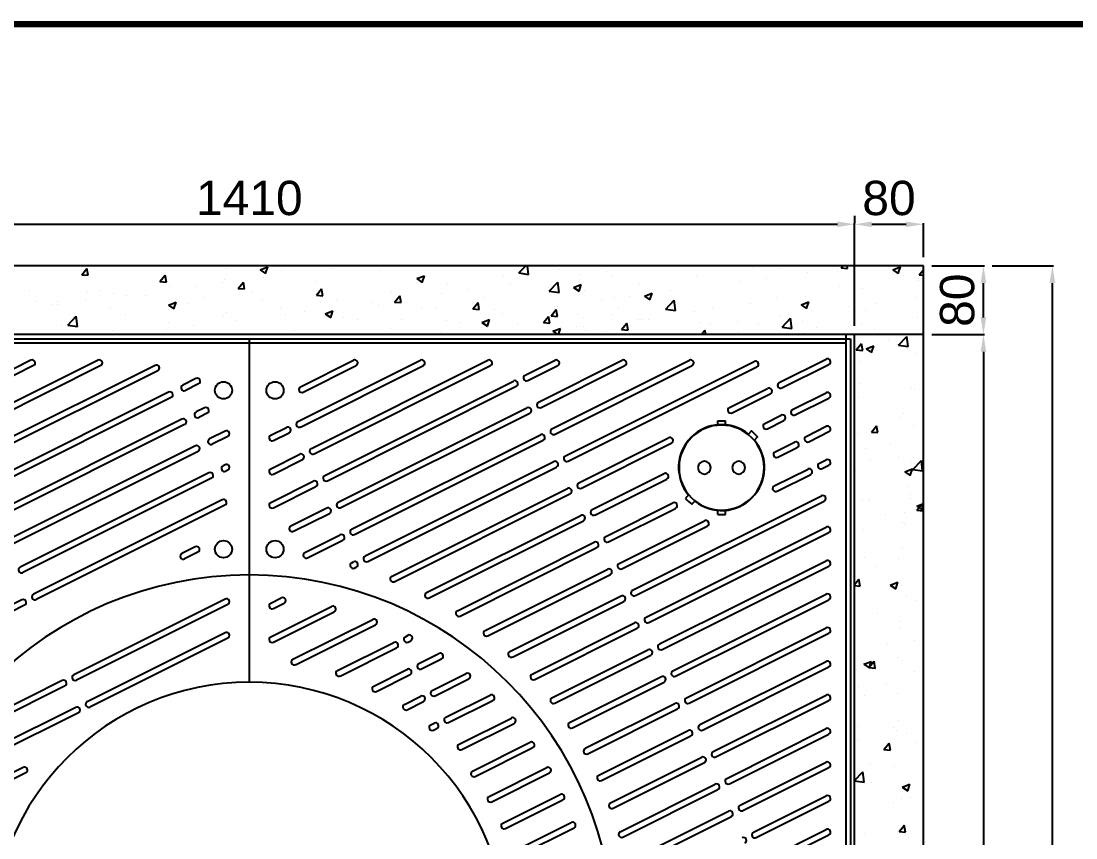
# Model space of a CAD drawing. Header units: millimetres. Extents: x 11916 to 17892, y -30913 to -26687.
# Drawn here: x 13143 to 14371, y -27777 to -26826 of the extents above; entities that cross this region are included whole.
import ezdxf

# ---------------------------------------------------------------- set-up
doc = ezdxf.new("R2010")
doc.units = ezdxf.units.MM
for name, color, linetype in [('LAYOUT', 7, 'Continuous'), ('받침틀', 251, 'Continuous'), ('압연강', 40, 'Continuous')]:
    doc.layers.add(name, color=color, linetype=linetype)
doc.styles.get("Standard").update_dxf_attribs({"font": 'arial.ttf'})
doc.dimstyles.new('ISO-25', dxfattribs={"dimtxt": 40, "dimasz": 20, "dimexe": 1.25, "dimexo": 10, "dimgap": 10, "dimtad": 1, "dimdec": 0, "dimtxsty": 'Standard', "dimcen": 2.5, "dimclrd": 3, "dimclre": 3, "dimclrt": 3, "dimadec": 0, "dimazin": 0, "dimtfac": 1, "dimtdec": 0, "dimtmove": 0, "dimatfit": 3, "dimfxl": 0, "dimarcsym": 0})

# ---------------------------------------------------------------- blocks, each defined once
blk = doc.blocks.new('*D46')
at = {"color": 3, "lineweight": -2, "transparency": 16777216}
for p, q in [((12703.3, -27052.2), (12703.3, -27060.9)), ((12723.3, -27062.2), (14093.3, -27062.2)), ((14113.3, -27180.6), (14113.3, -27060.9))]:
    blk.add_line(p, q, dxfattribs=at)
at = {"color": 3, "transparency": 16777216}
for points in [[(12723.3, -27058.9), (12723.3, -27065.5), (12703.3, -27062.2)], [(14093.3, -27058.9), (14093.3, -27065.5), (14113.3, -27062.2)]]:
    blk.add_solid(points, dxfattribs=at)
at = {"layer": 'Defpoints', "color": 0, "transparency": 16777216}
for p in [(12703.3, -27062.2), (14113.3, -27062.2), (14113.3, -27190.6)]:
    blk.add_point(p, dxfattribs=at)
at = {"color": 3, "transparency": 16777216, "insert": (13408.3, -27031.8), "char_height": 40, "attachment_point": 5}
blk.add_mtext('1410', dxfattribs=at)
blk = doc.blocks.new('*D47')
at = {"color": 3, "lineweight": -2, "transparency": 16777216}
for p, q in [((14113.3, -27052.2), (14113.3, -27060.9)), ((14133.3, -27062.2), (14173.3, -27062.2)), ((14193.3, -27100.6), (14193.3, -27060.9))]:
    blk.add_line(p, q, dxfattribs=at)
at = {"color": 3, "transparency": 16777216}
for points in [[(14133.3, -27058.9), (14133.3, -27065.5), (14113.3, -27062.2)], [(14173.3, -27058.9), (14173.3, -27065.5), (14193.3, -27062.2)]]:
    blk.add_solid(points, dxfattribs=at)
at = {"layer": 'Defpoints', "color": 0, "transparency": 16777216}
for p in [(14113.3, -27062.2), (14193.3, -27062.2), (14193.3, -27110.6)]:
    blk.add_point(p, dxfattribs=at)
at = {"color": 3, "transparency": 16777216, "insert": (14153.3, -27031.8), "char_height": 40, "attachment_point": 5}
blk.add_mtext('80', dxfattribs=at)
blk = doc.blocks.new('*D48')
at = {"color": 3, "lineweight": -2, "transparency": 16777216}
for p, q in [((14203.3, -27110.6), (14264.5, -27110.6)), ((14263.3, -27170.6), (14263.3, -27130.6)), ((14203.3, -27190.6), (14264.5, -27190.6))]:
    blk.add_line(p, q, dxfattribs=at)
at = {"color": 3, "transparency": 16777216}
for points in [[(14260, -27130.6), (14266.6, -27130.6), (14263.3, -27110.6)], [(14260, -27170.6), (14266.6, -27170.6), (14263.3, -27190.6)]]:
    blk.add_solid(points, dxfattribs=at)
at = {"layer": 'Defpoints', "color": 0, "transparency": 16777216}
for p in [(14193.3, -27110.6), (14263.3, -27110.6), (14193.3, -27190.6)]:
    blk.add_point(p, dxfattribs=at)
at = {"color": 3, "transparency": 16777216, "insert": (14232.9, -27150.6), "char_height": 40, "attachment_point": 5, "rotation": 90}
blk.add_mtext('80', dxfattribs=at)
blk = doc.blocks.new('*D49')
at = {"color": 3, "lineweight": -2, "transparency": 16777216}
for p, q in [((14243.9, -27190.6), (14264.5, -27190.6)), ((14263.3, -27210.6), (14263.3, -28580.6)), ((14203.3, -28600.6), (14264.5, -28600.6))]:
    blk.add_line(p, q, dxfattribs=at)
at = {"color": 3, "transparency": 16777216}
for points in [[(14260, -27210.6), (14266.6, -27210.6), (14263.3, -27190.6)], [(14260, -28580.6), (14266.6, -28580.6), (14263.3, -28600.6)]]:
    blk.add_solid(points, dxfattribs=at)
at = {"layer": 'Defpoints', "color": 0, "transparency": 16777216}
for p in [(14233.9, -27190.6), (14193.3, -28600.6), (14263.3, -28600.6)]:
    blk.add_point(p, dxfattribs=at)
at = {"color": 3, "transparency": 16777216, "insert": (14232.9, -27895.6), "char_height": 40, "attachment_point": 5, "rotation": 90}
blk.add_mtext('1410', dxfattribs=at)
blk = doc.blocks.new('*D44')
at = {"color": 3, "lineweight": -2, "transparency": 16777216}
for p, q in [((14273.3, -27110.6), (14344.8, -27110.6)), ((14343.6, -28660.6), (14343.6, -27130.6)), ((14273.3, -28680.6), (14344.8, -28680.6))]:
    blk.add_line(p, q, dxfattribs=at)
at = {"color": 3, "transparency": 16777216}
for points in [[(14340.3, -27130.6), (14346.9, -27130.6), (14343.6, -27110.6)], [(14340.3, -28660.6), (14346.9, -28660.6), (14343.6, -28680.6)]]:
    blk.add_solid(points, dxfattribs=at)
at = {"layer": 'Defpoints', "color": 0, "transparency": 16777216}
for p in [(14263.3, -27110.6), (14343.6, -27110.6), (14263.3, -28680.6)]:
    blk.add_point(p, dxfattribs=at)
at = {"color": 3, "transparency": 16777216, "insert": (14313.2, -27895.6), "char_height": 40, "attachment_point": 5, "rotation": 90}
blk.add_mtext('1570', dxfattribs=at)
blk = doc.blocks.new('AG1414')
for p, q in [((17345.2, -42134), (17345.2, -41434)), ((17345.2, -41434), (18745.2, -41434)), ((17345.2, -42834), (17345.2, -42134)), ((17345.2, -42134), (17745.2, -42134))]:
    blk.add_line(p, q)
blk.add_lwpolyline([(17530.8, -41625.9, 0.045549), (17537.8, -41618.8), (17534.2, -41615.2, 0.904534), (17463.1, -41545.6), (17459.5, -41542.1, 0.045549), (17452.5, -41549.2), (17456.1, -41552.8, 0.904534), (17527.2, -41622.4)], format="xyb", close=True)
for centre in [(17405.2, -42104), (17590.2, -42104), (17405.2, -42164), (17590.2, -42164)]:
    blk.add_circle(centre, 10)
for radius, start, end in [(425, 0, 180), (300, 0, 180), (425, 180, 0), (300, 180, 0)]:
    blk.add_arc((18045.2, -42134), radius, start, end)
at = {"layer": '압연강'}
for p, q in [((17402.4, -41513.8), (17375, -41459)), ((17433.7, -41498.1), (17414.2, -41459)), ((17465, -41482.5), (17453.3, -41459)), ((17496.3, -41466.8), (17492.4, -41459)), ((17675.6, -41668.7), (17570.7, -41459)), ((17706.9, -41653.1), (17609.8, -41459)), ((17738.2, -41637.5), (17649, -41459)), ((17769.5, -41621.8), (17688.1, -41459)), ((17800.8, -41606.2), (17727.2, -41459)), ((17832.1, -41590.5), (17766.3, -41459)), ((17863.4, -41574.9), (17805.5, -41459)), ((17894.7, -41559.2), (17844.6, -41459)), ((17926, -41543.6), (17883.7, -41459)), ((17957.3, -41527.9), (17922.9, -41459)), ((17396.2, -41516.9), (17368.8, -41462.1)), ((17427.5, -41501.2), (17407.9, -41462.1)), ((17458.8, -41485.6), (17447, -41462.1)), ((17490.1, -41469.9), (17486.2, -41462.1)), ((17638, -41687.6), (17528.1, -41467.7)), ((17644.3, -41684.4), (17534.3, -41464.6)), ((17669.3, -41671.9), (17564.4, -41462.1)), ((17700.6, -41656.3), (17603.6, -41462.1)), ((17731.9, -41640.6), (17642.7, -41462.1)), ((17763.2, -41625), (17681.8, -41462.1)), ((17794.5, -41609.3), (17721, -41462.1)), ((17825.9, -41593.7), (17760.1, -41462.1)), ((17857.2, -41578), (17799.2, -41462.1)), ((17888.5, -41562.3), (17838.4, -41462.1)), ((17919.8, -41546.7), (17877.5, -41462.1)), ((17951.1, -41531), (17916.6, -41462.1)), ((17516.4, -41522.6), (17496.8, -41483.3)), ((17522.6, -41519.4), (17503, -41480.2)), ((17483.1, -41518.5), (17471.7, -41495.9)), ((17476.8, -41521.6), (17465.5, -41499)), ((17443.7, -41533.7), (17434.2, -41514.7)), ((17449.9, -41530.6), (17440.4, -41511.5)), ((17425.1, -41574.8), (17402.9, -41530.3)), ((17431.3, -41571.6), (17409.1, -41527.2)), ((17487.8, -41762.7), (17377.8, -41542.8)), ((17481.5, -41765.8), (17371.6, -41546)), ((17954, -41693.3), (17895.2, -41575.8)), ((17960.2, -41690.2), (17901.4, -41572.6)), ((17919.2, -41702), (17863.9, -41591.4)), ((17925.4, -41698.9), (17870.1, -41588.3)), ((17606.7, -41703.2), (17557, -41603.9)), ((17613, -41700.1), (17563.3, -41600.8)), ((17891.9, -41710.1), (17838.8, -41603.9)), ((17456.5, -41778.4), (17376.4, -41618.3)), ((17885.6, -41713.2), (17832.6, -41607.1)), ((17450.2, -41781.5), (17370.2, -41621.4)), ((17853.4, -41726.9), (17801.3, -41622.7)), ((17859.6, -41723.8), (17807.5, -41619.6)), ((17519.1, -41747), (17466.8, -41642.5)), ((17575.4, -41718.9), (17536.3, -41640.6)), ((17581.7, -41715.7), (17542.6, -41637.5)), ((17822.1, -41742.8), (17769.9, -41638.4)), ((17828.4, -41739.6), (17776.2, -41635.2)), ((17512.8, -41750.2), (17460.5, -41645.6)), ((17544.1, -41734.5), (17502.2, -41650.8)), ((17550.4, -41731.4), (17508.5, -41647.6)), ((17792.1, -41760.9), (17738.6, -41654)), ((17798.3, -41757.7), (17744.9, -41650.9)), ((17769.5, -41778.3), (17713.6, -41666.5)), ((17763.2, -41781.5), (17707.3, -41669.7)), ((17735.7, -41804.6), (17676, -41685.3)), ((17741.9, -41801.5), (17682.3, -41682.2)), ((17418.9, -41797.1), (17370.2, -41699.7)), ((17425.1, -41794), (17376.4, -41696.6)), ((17709.5, -41830.5), (17644.7, -41701)), ((17715.8, -41827.4), (17651, -41697.9)), ((17684.8, -41859.4), (17613.4, -41716.6)), ((17691.1, -41856.3), (17619.7, -41713.5)), ((17668, -41888.5), (17588.4, -41729.2)), ((17661.8, -41891.6), (17582.1, -41732.3)), ((17640.6, -41927.6), (17550.8, -41747.9)), ((17646.9, -41924.5), (17557.1, -41744.8)), ((17621.8, -41968.2), (17519.5, -41763.6)), ((17628.1, -41965.1), (17525.8, -41760.5)), ((17941.9, -41825.8), (17908.5, -41759)), ((17948.2, -41822.7), (17914.8, -41755.8)), ((17387.6, -41812.8), (17370.2, -41777.9)), ((17393.8, -41809.7), (17376.4, -41774.8)), ((17604.4, -41996), (17494.5, -41776.1)), ((17909.3, -41838.8), (17875.8, -41771.9)), ((17915.5, -41835.6), (17882.1, -41768.7)), ((17598.1, -41999.1), (17488.2, -41779.2)), ((17878.1, -41854.7), (17844.5, -41787.5)), ((17884.4, -41851.6), (17850.8, -41784.4)), ((17566.8, -42014.8), (17456.9, -41794.9)), ((17573.1, -42011.6), (17463.2, -41791.8)), ((17535.5, -42030.4), (17425.6, -41810.6)), ((17541.8, -42027.3), (17431.9, -41807.4)), ((17848.6, -41873.9), (17815, -41806.8)), ((17854.8, -41870.8), (17821.3, -41803.7)), ((17504.2, -42046.1), (17394.3, -41826.2)), ((17510.5, -42043), (17400.5, -41823.1)), ((17823.5, -41886.4), (17793.1, -41825.5)), ((17817.3, -41889.6), (17786.8, -41828.6)), ((17792.2, -41902.1), (17766.3, -41850.3)), ((17472.9, -42061.7), (17370.2, -41856.2)), ((17479.2, -42058.6), (17376.4, -41853.1)), ((17786, -41905.2), (17760.1, -41853.4)), ((17754.7, -41920.9), (17735, -41881.5)), ((17760.9, -41917.7), (17741.2, -41878.3)), ((17723.4, -41936.5), (17711.7, -41913.1)), ((17729.6, -41933.4), (17717.9, -41910)), ((17794.7, -41922.7), (17792.7, -41918.6)), ((17801, -41919.5), (17798.9, -41915.5)), ((17441.6, -42077.4), (17370.2, -41934.5)), ((17447.9, -42074.3), (17376.4, -41931.3)), ((17770.9, -41953.3), (17761.4, -41934.3)), ((17777.1, -41950.2), (17767.6, -41931.1)), ((17692.1, -41952.2), (17690.5, -41949)), ((17698.3, -41949), (17696.8, -41945.9)), ((17749.6, -41989), (17730.1, -41949.9)), ((17755.9, -41985.9), (17736.3, -41946.8)), ((17737.9, -42028.2), (17705, -41962.5)), ((17731.6, -42031.3), (17698.8, -41965.6)), ((17724.7, -42080), (17678.2, -41987)), ((17718.4, -42083.1), (17671.9, -41990.2)), ((17407.2, -42071.2), (17376.4, -42009.6)), ((17612.2, -42011.5), (17611.1, -42009.4)), ((17400.9, -42074.3), (17370.2, -42012.7)), ((17605.9, -42014.6), (17604.8, -42012.5)), ((17594.1, -42069.2), (17573.5, -42028.2)), ((17600.3, -42066.1), (17579.8, -42025.1)), ((17698.5, -42105.9), (17663.1, -42035.1)), ((17563.1, -42085.5), (17542.2, -42043.8)), ((17569.3, -42082.4), (17548.5, -42040.7)), ((17692.2, -42109), (17656.8, -42038.2)), ((17535.7, -42109), (17510.9, -42059.5)), ((17541.9, -42105.9), (17517.2, -42056.4)), ((17502.8, -42105.9), (17485.9, -42072)), ((17496.6, -42109), (17479.6, -42075.1)), ((17457.4, -42109), (17448.3, -42090.8)), ((17463.7, -42105.9), (17454.6, -42087.7)), ((17653.1, -42109), (17646.9, -42096.7)), ((17659.3, -42105.9), (17653.2, -42093.5)), ((17459, -42159), (17468, -42177.1)), ((17498.1, -42159), (17499.3, -42161.4)), ((17654.6, -42159), (17742.7, -42335.2)), ((17693.7, -42159), (17774, -42319.6)), ((17452.7, -42162.1), (17461.7, -42180.2)), ((17491.8, -42162.1), (17493, -42164.5)), ((17532.6, -42165.4), (17642.6, -42385.3)), ((17538.9, -42162.3), (17648.8, -42382.2)), ((17648.4, -42162.1), (17736.5, -42338.3)), ((17687.5, -42162.1), (17767.8, -42322.7)), ((17431.8, -42182.9), (17436.7, -42192.7)), ((17501.3, -42181.1), (17611.2, -42401)), ((17507.6, -42178), (17617.5, -42397.8)), ((17391.5, -42196.2), (17399.1, -42211.5)), ((17397.7, -42193.1), (17405.4, -42208.4)), ((17425.5, -42186), (17430.4, -42195.8)), ((17476.3, -42193.6), (17586.2, -42413.5)), ((17593.7, -42193.8), (17601.5, -42209.3)), ((17470, -42196.7), (17579.9, -42416.6)), ((17587.5, -42196.9), (17595.2, -42212.4)), ((17438.7, -42212.4), (17548.6, -42432.3)), ((17445, -42209.3), (17554.9, -42429.1)), ((17407.4, -42228), (17517.3, -42447.9)), ((17413.7, -42224.9), (17523.6, -42444.8)), ((17376.1, -42243.7), (17486, -42463.6)), ((17382.3, -42240.6), (17492.3, -42460.4)), ((17376.4, -42307), (17461, -42476.1)), ((17370.2, -42310.1), (17454.7, -42479.2)), ((17774.5, -42336.1), (17847.2, -42481.6)), ((17780.7, -42333), (17853.5, -42478.5)), ((17743.2, -42351.8), (17787.1, -42439.6)), ((17749.4, -42348.6), (17793.4, -42436.5)), ((17370.2, -42388.4), (17423.4, -42494.9)), ((17376.4, -42385.2), (17429.7, -42491.7)), ((17649.3, -42398.7), (17759.2, -42618.6)), ((17655.5, -42395.6), (17765.5, -42615.5)), ((17844.3, -42397.4), (17898.7, -42506.2)), ((17850.5, -42394.3), (17904.9, -42503.1))]:
    blk.add_line(p, q, dxfattribs=at)
for centre, start, end in [((17371.9, -41460.6), 26.5651, 206.5651), ((17411, -41460.6), 26.5651, 206.5651), ((17450.2, -41460.6), 26.5651, 206.5651), ((17489.3, -41460.6), 26.5651, 206.5651), ((17567.6, -41460.6), 26.5651, 206.5651), ((17606.7, -41460.6), 26.5651, 206.5651), ((17645.8, -41460.6), 26.5651, 206.5651), ((17685, -41460.6), 26.5651, 206.5651), ((17724.1, -41460.6), 26.5651, 206.5651), ((17763.2, -41460.6), 26.5651, 206.5651), ((17802.3, -41460.6), 26.5651, 206.5651), ((17841.5, -41460.6), 26.5651, 206.5651), ((17880.6, -41460.6), 26.5651, 206.5651), ((17919.7, -41460.6), 26.5651, 206.5651), ((17493.2, -41468.4), 206.5651, 26.5651), ((17531.2, -41466.1), 26.5651, 206.5651), ((17461.9, -41484), 206.5651, 26.5651), ((17499.9, -41481.8), 26.5651, 206.5651), ((17468.6, -41497.4), 26.5651, 206.5651), ((17430.6, -41499.7), 206.5651, 26.5651), ((17399.3, -41515.3), 206.5651, 26.5651), ((17437.3, -41513.1), 26.5651, 206.5651), ((17479.9, -41520.1), 206.5651, 26.5651), ((17519.5, -41521), 206.5651, 26.5651), ((17406, -41528.7), 26.5651, 206.5651), ((17446.8, -41532.1), 206.5651, 26.5651), ((17374.7, -41544.4), 26.5651, 206.5651), ((17922.9, -41545.1), 206.5651, 26.5651), ((17929.6, -41558.5), 26.5651, 206.5651), ((17891.6, -41560.8), 206.5651, 26.5651), ((17428.2, -41573.2), 206.5651, 26.5651), ((17860.3, -41576.4), 206.5651, 26.5651), ((17898.3, -41574.2), 26.5651, 206.5651), ((17829, -41592.1), 206.5651, 26.5651), ((17867, -41589.9), 26.5651, 206.5651), ((17560.2, -41602.3), 26.5651, 206.5651), ((17797.7, -41607.7), 206.5651, 26.5651), ((17835.7, -41605.5), 26.5651, 206.5651), ((17373.3, -41619.9), 26.5651, 206.5651), ((17804.4, -41621.2), 26.5651, 206.5651), ((17766.4, -41623.4), 206.5651, 26.5651), ((17463.6, -41644), 26.5651, 206.5651), ((17539.4, -41639.1), 26.5651, 206.5651), ((17735.1, -41639), 206.5651, 26.5651), ((17773.1, -41636.8), 26.5651, 206.5651), ((17505.3, -41649.2), 26.5651, 206.5651), ((17703.8, -41654.7), 206.5651, 26.5651), ((17741.8, -41652.5), 26.5651, 206.5651), ((17710.5, -41668.1), 26.5651, 206.5651), ((17672.5, -41670.4), 206.5651, 26.5651), ((17679.2, -41683.8), 26.5651, 206.5651), ((17641.2, -41686), 206.5651, 26.5651), ((17373.3, -41698.1), 26.5651, 206.5651), ((17609.8, -41701.7), 206.5651, 26.5651), ((17647.9, -41699.4), 26.5651, 206.5651), ((17922.3, -41700.4), 206.5651, 26.5651), ((17578.5, -41717.3), 206.5651, 26.5651), ((17616.6, -41715.1), 26.5651, 206.5651), ((17888.8, -41711.7), 206.5651, 26.5651), ((17585.2, -41730.7), 26.5651, 206.5651), ((17856.5, -41725.4), 206.5651, 26.5651), ((17547.2, -41733), 206.5651, 26.5651), ((17825.3, -41741.2), 206.5651, 26.5651), ((17515.9, -41748.6), 206.5651, 26.5651), ((17553.9, -41746.4), 26.5651, 206.5651), ((17911.6, -41757.4), 26.5651, 206.5651), ((17484.6, -41764.3), 206.5651, 26.5651), ((17522.6, -41762), 26.5651, 206.5651), ((17795.2, -41759.3), 206.5651, 26.5651), ((17373.3, -41776.4), 26.5651, 206.5651), ((17453.3, -41779.9), 206.5651, 26.5651), ((17491.3, -41777.7), 26.5651, 206.5651), ((17766.4, -41779.9), 206.5651, 26.5651), ((17879, -41770.3), 26.5651, 206.5651), ((17460, -41793.3), 26.5651, 206.5651), ((17847.7, -41786), 26.5651, 206.5651), ((17422, -41795.6), 206.5651, 26.5651), ((17738.8, -41803.1), 206.5651, 26.5651), ((17818.2, -41805.3), 26.5651, 206.5651), ((17390.7, -41811.2), 206.5651, 26.5651), ((17428.7, -41809), 26.5651, 206.5651), ((17397.4, -41824.6), 26.5651, 206.5651), ((17712.6, -41829), 206.5651, 26.5651), ((17789.9, -41827.1), 26.5651, 206.5651), ((17912.4, -41837.2), 206.5651, 26.5651), ((17373.3, -41854.6), 26.5651, 206.5651), ((17763.2, -41851.9), 26.5651, 206.5651), ((17881.2, -41853.1), 206.5651, 26.5651), ((17687.9, -41857.9), 206.5651, 26.5651), ((17738.1, -41879.9), 26.5651, 206.5651), ((17851.7, -41872.3), 206.5651, 26.5651), ((17664.9, -41890), 206.5651, 26.5651), ((17820.4, -41888), 206.5651, 26.5651), ((17714.8, -41911.6), 26.5651, 206.5651), ((17789.1, -41903.6), 206.5651, 26.5651), ((17795.8, -41917.1), 26.5651, 206.5651), ((17643.8, -41926), 206.5651, 26.5651), ((17757.8, -41919.3), 206.5651, 26.5651), ((17797.8, -41921.1), 206.5651, 26.5651), ((17373.3, -41932.9), 26.5651, 206.5651), ((17726.5, -41934.9), 206.5651, 26.5651), ((17764.5, -41932.7), 26.5651, 206.5651), ((17693.6, -41947.5), 26.5651, 206.5651), ((17695.2, -41950.6), 206.5651, 26.5651), ((17733.2, -41948.4), 26.5651, 206.5651), ((17774, -41951.7), 206.5651, 26.5651), ((17701.9, -41964), 26.5651, 206.5651), ((17624.9, -41966.6), 206.5651, 26.5651), ((17675.1, -41988.6), 26.5651, 206.5651), ((17752.7, -41987.4), 206.5651, 26.5651), ((17601.3, -41997.6), 206.5651, 26.5651), ((17373.3, -42011.2), 26.5651, 206.5651), ((17570, -42013.2), 206.5651, 26.5651), ((17608, -42011), 26.5651, 206.5651), ((17609, -42013.1), 206.5651, 26.5651), ((17576.7, -42026.6), 26.5651, 206.5651), ((17538.7, -42028.9), 206.5651, 26.5651), ((17659.9, -42036.6), 26.5651, 206.5651), ((17734.7, -42029.7), 206.5651, 26.5651), ((17507.4, -42044.5), 206.5651, 26.5651), ((17545.4, -42042.3), 26.5651, 206.5651), ((17476.1, -42060.2), 206.5651, 26.5651), ((17514.1, -42057.9), 26.5651, 206.5651), ((17404.1, -42072.7), 206.5651, 26.5651), ((17482.8, -42073.6), 26.5651, 206.5651), ((17597.2, -42067.6), 206.5651, 26.5651), ((17444.7, -42075.8), 206.5651, 26.5651), ((17451.5, -42089.2), 26.5651, 206.5651), ((17566.2, -42084), 206.5651, 26.5651), ((17721.5, -42081.6), 206.5651, 26.5651), ((17650, -42095.1), 26.5651, 206.5651), ((17460.6, -42107.4), 206.5651, 26.5651), ((17499.7, -42107.4), 206.5651, 26.5651), ((17538.8, -42107.4), 206.5651, 26.5651), ((17656.2, -42107.4), 206.5651, 26.5651), ((17695.3, -42107.4), 206.5651, 26.5651), ((17455.8, -42160.6), 26.5651, 206.5651), ((17495, -42160.6), 26.5651, 206.5651), ((17651.5, -42160.6), 26.5651, 206.5651), ((17690.6, -42160.6), 26.5651, 206.5651), ((17496.2, -42163), 206.5651, 26.5651), ((17535.7, -42163.9), 26.5651, 206.5651), ((17428.7, -42184.5), 26.5651, 206.5651), ((17464.9, -42178.6), 206.5651, 26.5651), ((17504.4, -42179.5), 26.5651, 206.5651), ((17394.6, -42194.6), 26.5651, 206.5651), ((17433.6, -42194.3), 206.5651, 26.5651), ((17473.1, -42195.2), 26.5651, 206.5651), ((17590.6, -42195.3), 26.5651, 206.5651), ((17402.3, -42209.9), 206.5651, 26.5651), ((17441.8, -42210.8), 26.5651, 206.5651), ((17598.4, -42210.9), 206.5651, 26.5651), ((17410.5, -42226.5), 26.5651, 206.5651), ((17379.2, -42242.1), 26.5651, 206.5651), ((17373.3, -42308.5), 26.5651, 206.5651), ((17770.9, -42321.1), 206.5651, 26.5651), ((17777.6, -42334.5), 26.5651, 206.5651), ((17739.6, -42336.8), 206.5651, 26.5651), ((17746.3, -42350.2), 26.5651, 206.5651), ((17373.3, -42386.8), 26.5651, 206.5651), ((17645.7, -42383.7), 206.5651, 26.5651), ((17847.4, -42395.8), 26.5651, 206.5651), ((17614.4, -42399.4), 206.5651, 26.5651), ((17652.4, -42397.2), 26.5651, 206.5651)]:
    blk.add_arc(centre, 3.5, start, end, dxfattribs=at)
blk = doc.blocks.new('A$C6562381F')
for p, q in [((4.5, 54.5), (-4.5, 54.5)), ((-4.5, 49.3), (-4.5, 54.5)), ((4.5, 49.3), (4.5, 54.5)), ((-4.5, -54.5), (-4.5, -49.3)), ((4.5, -54.5), (-4.5, -54.5)), ((4.5, -54.5), (4.5, -49.3))]:
    blk.add_line(p, q)
for centre, radius in [((0, 0), 49.5), ((-20, 0), 7.5), ((20, 0), 7.5)]:
    blk.add_circle(centre, radius)

msp = doc.modelspace()

# ---------------------------------------------------------------- linework, layer by layer
at = {"linetype": 'Continuous'}
for p, q in [((13722.2, -27118.9), (13730.2, -27110.6)), ((13733.5, -27120.6), (13732.3, -27110.6)), ((13772.1, -27110.7), (13772.1, -27110.7)), ((13958.1, -27111.3), (13958.1, -27111.3)), ((14097.5, -27113), (14099.6, -27110.6)), ((14105.1, -27113.7), (14104.5, -27110.6)), ((13213.1, -27120.9), (13219.3, -27113.6)), ((13213.1, -27120.9), (13220.7, -27121.5)), ((13220.7, -27121.6), (13219.2, -27113.6)), ((13304.2, -27128.9), (13310.4, -27121.6)), ((13311.8, -27129.5), (13310.3, -27121.6)), ((13381.7, -27113.8), (13381.7, -27113.8)), ((13421, -27115.3), (13429.9, -27111.9)), ((13421, -27115.3), (13427.3, -27119.6)), ((13427.3, -27119.6), (13429.9, -27111.9)), ((13445.9, -27116.5), (13445.9, -27116.5)), ((13505.5, -27113.3), (13505.5, -27113.3)), ((13560.2, -27116.3), (13560.2, -27116.3)), ((13603.5, -27125.5), (13612.4, -27122.1)), ((13609.8, -27129.8), (13612.4, -27122.1)), ((13704.9, -27123.3), (13704.9, -27123.3)), ((13722.2, -27118.9), (13733.5, -27120.6)), ((13769, -27115.1), (13769, -27115.1)), ((13792.3, -27121.2), (13792.3, -27121.2)), ((13824, -27117), (13824, -27117)), ((13830.9, -27122.6), (13830.9, -27122.6)), ((13928.8, -27121.3), (13928.8, -27121.3)), ((13994, -27112.4), (13994, -27112.4)), ((14025.9, -27114.2), (14025.9, -27114.2)), ((14058.9, -27118.7), (14058.9, -27118.7)), ((14093.7, -27117.1), (14093.7, -27117.1)), ((14097.5, -27113), (14105.1, -27113.7)), ((14157.7, -27115.1), (14166.6, -27111.6)), ((14157.7, -27115.1), (14164, -27119.3)), ((14161.5, -27119.9), (14161.5, -27119.9)), ((14164, -27119.3), (14166.6, -27111.7)), ((14170.1, -27122.1), (14170.1, -27122.1)), ((14188.6, -27121), (14193.3, -27115.4)), ((14188.6, -27121), (14193.3, -27121.4)), ((13304.2, -27128.9), (13311.8, -27129.5)), ((13307.6, -27126.5), (13307.6, -27126.5)), ((13315.8, -27134.2), (13315.8, -27134.2)), ((13345.4, -27134.4), (13345.4, -27134.4)), ((13377.2, -27130.2), (13377.2, -27130.2)), ((13379.9, -27126), (13379.9, -27126)), ((13395.3, -27136.8), (13401.4, -27129.5)), ((13402.9, -27137.5), (13401.4, -27129.5)), ((13425.3, -27123.9), (13425.3, -27123.9)), ((13486.2, -27129), (13486.2, -27129)), ((13603.5, -27125.5), (13609.8, -27129.8)), ((13639.7, -27132.2), (13639.7, -27132.2)), ((13712, -27131.8), (13712, -27131.8)), ((13756.9, -27135.3), (13756.9, -27135.3)), ((13757.7, -27139.9), (13767.6, -27129.6)), ((13769, -27141.7), (13767.6, -27129.6)), ((13786, -27135.7), (13794.9, -27132.3)), ((13786, -27135.7), (13792.3, -27139.9)), ((13792.3, -27139.9), (13794.9, -27132.3)), ((13862.8, -27130.8), (13862.8, -27130.8)), ((13979, -27129.2), (13979, -27129.2)), ((14010.8, -27125), (14010.8, -27125)), ((14096, -27134.8), (14096, -27134.8)), ((14187.7, -27128), (14187.7, -27128)), ((13152.1, -27139), (13152.1, -27139)), ((13219.9, -27141.9), (13219.9, -27141.9)), ((13233.5, -27139.2), (13233.5, -27139.2)), ((13250.6, -27143.1), (13250.6, -27143.1)), ((13265.2, -27144.9), (13265.2, -27144.9)), ((13287.6, -27144.7), (13287.6, -27144.7)), ((13355.4, -27147.6), (13355.4, -27147.6)), ((13395.3, -27136.8), (13402.9, -27137.5)), ((13412.1, -27141.7), (13412.1, -27141.7)), ((13486.4, -27144.8), (13492.5, -27137.5)), ((13486.4, -27144.8), (13494, -27145.5)), ((13494, -27145.5), (13492.5, -27137.5)), ((13573.7, -27141.7), (13573.7, -27141.7)), ((13577.5, -27152.8), (13583.6, -27145.5)), ((13585.1, -27153.4), (13583.6, -27145.5)), ((13632.2, -27142.3), (13632.2, -27142.3)), ((13663.9, -27138.1), (13663.9, -27138.1)), ((13682.8, -27148), (13682.8, -27148)), ((13757.7, -27139.9), (13769, -27141.6)), ((13798.7, -27138.9), (13798.7, -27138.9)), ((13833.4, -27147.9), (13833.4, -27147.9)), ((13850.7, -27146.1), (13850.7, -27146.1)), ((13868.5, -27145.8), (13877.4, -27142.4)), ((13868.5, -27145.9), (13874.8, -27150.1)), ((13874.8, -27150.1), (13877.4, -27142.4)), ((13898.8, -27139.7), (13898.8, -27139.7)), ((14021.9, -27147.5), (14021.9, -27147.5)), ((14056.6, -27146.5), (14056.6, -27146.5)), ((14122.5, -27137), (14122.5, -27137)), ((14185.6, -27147.7), (14185.6, -27147.7)), ((13159.5, -27152), (13159.5, -27152)), ((13178.8, -27156.1), (13178.8, -27156.1)), ((13184.6, -27152.6), (13184.6, -27152.6)), ((13185.3, -27155.5), (13185.3, -27155.5)), ((13217.1, -27151.3), (13217.1, -27151.3)), ((13246.6, -27158.9), (13246.6, -27158.9)), ((13314.3, -27156.3), (13323.1, -27152.9)), ((13314.3, -27156.3), (13320.6, -27160.6)), ((13320.6, -27160.6), (13323.1, -27152.9)), ((13338, -27154.4), (13338, -27154.4)), ((13423.2, -27150.5), (13423.2, -27150.5)), ((13444.4, -27158.8), (13444.4, -27158.8)), ((13491, -27153.3), (13491, -27153.3)), ((13503.8, -27159.2), (13503.8, -27159.2)), ((13509.6, -27149.9), (13509.6, -27149.9)), ((13551.9, -27152.9), (13551.9, -27152.9)), ((13558.8, -27156.2), (13558.8, -27156.2)), ((13577.5, -27152.8), (13585.1, -27153.4)), ((13626.6, -27159), (13626.6, -27159)), ((13668.6, -27160.7), (13674.7, -27153.4)), ((13676.1, -27161.4), (13674.7, -27153.4)), ((13767.5, -27157.4), (13767.5, -27157.4)), ((13818.9, -27150.2), (13818.9, -27150.2)), ((13893.3, -27160.9), (13903.1, -27150.6)), ((13904.5, -27162.7), (13903.1, -27150.6)), ((13947.9, -27160.2), (13947.9, -27160.2)), ((13992.4, -27154.6), (13992.4, -27154.6)), ((14051, -27156), (14059.9, -27152.6)), ((14051, -27156), (14057.3, -27160.3)), ((14057.3, -27160.3), (14059.9, -27152.6)), ((14105.7, -27158.2), (14105.7, -27158.2)), ((14137.5, -27154), (14137.5, -27154)), ((13196.9, -27179.5), (13206.7, -27169.2)), ((13208.1, -27181.3), (13206.7, -27169.2)), ((13264, -27167.1), (13264, -27167.1)), ((13314.4, -27161.8), (13314.4, -27161.8)), ((13378.4, -27168.3), (13378.4, -27168.3)), ((13382.2, -27164.7), (13382.2, -27164.7)), ((13450, -27167.5), (13450, -27167.5)), ((13472.1, -27163.4), (13472.1, -27163.4)), ((13496.8, -27166.5), (13505.7, -27163.1)), ((13496.8, -27166.5), (13503.1, -27170.7)), ((13503.1, -27170.7), (13505.7, -27163.1)), ((13517.8, -27170.4), (13517.8, -27170.4)), ((13608.7, -27160.7), (13608.7, -27160.7)), ((13668.6, -27160.7), (13676.2, -27161.4)), ((13694.4, -27161.9), (13694.4, -27161.9)), ((13703.3, -27165.5), (13703.3, -27165.5)), ((13750.8, -27176.7), (13756.9, -27169.4)), ((13758.3, -27177.3), (13756.9, -27169.4)), ((13758.8, -27171.3), (13758.8, -27171.3)), ((13759.7, -27168.7), (13765.8, -27161.4)), ((13759.7, -27168.7), (13767.3, -27169.4)), ((13762.2, -27164.8), (13762.2, -27164.8)), ((13767.2, -27169.4), (13765.8, -27161.4)), ((13790.6, -27167.1), (13790.6, -27167.1)), ((13797.8, -27170.5), (13797.8, -27170.5)), ((13830, -27167.6), (13830, -27167.6)), ((13838.7, -27160.8), (13838.7, -27160.8)), ((13893.2, -27160.9), (13904.5, -27162.7)), ((13927.2, -27163.6), (13927.2, -27163.6)), ((14025.5, -27168.7), (14025.5, -27168.7)), ((14028.8, -27182), (14038.7, -27171.6)), ((14040.1, -27183.7), (14038.7, -27171.6)), ((14126.4, -27162.7), (14126.4, -27162.7)), ((14186.2, -27170.3), (14186.2, -27170.3)), ((13189.9, -27179.8), (13189.9, -27179.8)), ((13196.8, -27179.5), (13208.1, -27181.3)), ((13312, -27184.5), (13312, -27184.5)), ((13314.2, -27176.5), (13314.2, -27176.5)), ((13343.8, -27180.3), (13343.8, -27180.3)), ((13391.8, -27173.9), (13391.8, -27173.9)), ((13534.7, -27173.4), (13534.7, -27173.4)), ((13572.2, -27184), (13572.2, -27184)), ((13585.6, -27173.2), (13585.6, -27173.2)), ((13638.1, -27174.5), (13638.1, -27174.5)), ((13653.4, -27176.1), (13653.4, -27176.1)), ((13678.6, -27181.9), (13678.6, -27181.9)), ((13679.3, -27176.6), (13688.2, -27173.2)), ((13679.3, -27176.6), (13685.6, -27180.9)), ((13685.6, -27180.9), (13688.2, -27173.2)), ((13721.2, -27179), (13721.2, -27179)), ((13750.8, -27176.7), (13758.4, -27177.3)), ((13756.8, -27184.7), (13756.8, -27184.7)), ((13761.8, -27186.8), (13770.7, -27183.4)), ((13768.3, -27190.6), (13770.7, -27183.4)), ((13789, -27181.8), (13789, -27181.8)), ((13797.1, -27181.2), (13797.1, -27181.2)), ((13841.9, -27184.6), (13848, -27177.3)), ((13841.9, -27184.6), (13849.5, -27185.3)), ((13849.4, -27185.3), (13848, -27177.4)), ((13861.3, -27173.1), (13861.3, -27173.1)), ((13865.6, -27173.4), (13865.6, -27173.4)), ((13873.8, -27172.9), (13873.8, -27172.9)), ((13933.4, -27176.2), (13933.4, -27176.2)), ((13945.6, -27179.3), (13945.6, -27179.3)), ((13977.4, -27175.1), (13977.4, -27175.1)), ((14001.2, -27179.1), (14001.2, -27179.1)), ((14028.8, -27181.9), (14040.1, -27183.7)), ((14052.4, -27175.4), (14052.4, -27175.4)), ((14069, -27182), (14069, -27182)), ((14121, -27179.3), (14121, -27179.3)), ((14136.8, -27184.8), (14136.8, -27184.8)), ((13249, -27185.4), (13249, -27185.4)), ((13342, -27190.6), (13342.3, -27190.3)), ((13342.3, -27190.6), (13342.3, -27190.3)), ((13460.6, -27186.2), (13460.6, -27186.2)), ((13630.5, -27188.2), (13630.5, -27188.2)), ((13761.8, -27186.8), (13767.4, -27190.6)), ((13799.7, -27185.6), (13799.7, -27185.6)), ((13824.6, -27187.6), (13824.6, -27187.6)), ((13831.9, -27190.2), (13831.9, -27190.2)), ((13865.4, -27189.8), (13865.4, -27189.8)), ((13892.4, -27190.4), (13892.4, -27190.4)), ((13934.7, -27190.6), (13939.1, -27185.3)), ((13940, -27190.6), (13939, -27185.3)), ((13978.3, -27188.1), (13978.3, -27188.1)), ((14055, -27188.8), (14055, -27188.8)), ((14164.3, -27203), (14174.2, -27192.7)), ((14175.6, -27204.7), (14174.2, -27192.7)), ((14115.2, -27208.5), (14121.3, -27201.2)), ((14115.2, -27208.5), (14122.7, -27209.2)), ((14122.7, -27209.2), (14121.2, -27201.3)), ((14126.8, -27207.2), (14135.7, -27203.7)), ((14126.8, -27207.2), (14133.1, -27211.4)), ((14133.1, -27211.4), (14135.7, -27203.7)), ((14152.2, -27197.8), (14152.2, -27197.8)), ((14163.6, -27201.9), (14163.6, -27201.9)), ((14164.3, -27203), (14175.6, -27204.7)), ((14174.9, -27207.1), (14174.9, -27207.1)), ((14119.4, -27221.5), (14119.4, -27221.5)), ((14184.7, -27212.6), (14184.7, -27212.6)), ((14118.8, -27247.8), (14118.8, -27247.8)), ((14179.3, -27252.2), (14179.3, -27252.2)), ((14183.1, -27254.9), (14183.1, -27254.9)), ((14117.9, -27263.8), (14117.9, -27263.8)), ((14169.7, -27282.9), (14169.7, -27282.9)), ((14165.6, -27287.4), (14165.6, -27287.4)), ((14116.4, -27306.1), (14116.4, -27306.1)), ((14132.8, -27304.1), (14138.9, -27296.8)), ((14132.8, -27304.1), (14140.4, -27304.7)), ((14140.3, -27304.7), (14138.8, -27296.8)), ((14181.6, -27297.1), (14181.6, -27297.1)), ((14154.6, -27317.1), (14154.6, -27317.1)), ((14113.6, -27331.3), (14113.6, -27331.3)), ((14126.1, -27323.5), (14126.1, -27323.5)), ((14132.2, -27337.5), (14132.2, -27337.5)), ((14164, -27333.3), (14164, -27333.3)), ((14180, -27339.4), (14180, -27339.4)), ((14181.2, -27347.7), (14191.1, -27337.4)), ((14181.4, -27334.2), (14181.4, -27334.2)), ((14192.5, -27349.5), (14191.1, -27337.4)), ((14114.8, -27348.4), (14114.8, -27348.4)), ((14171.7, -27350.4), (14180.6, -27347)), ((14171.7, -27350.4), (14178.1, -27354.6)), ((14178.1, -27354.6), (14180.6, -27347)), ((14181.2, -27347.7), (14192.5, -27349.4)), ((14174.6, -27367.9), (14174.6, -27367.9)), ((14178.7, -27377), (14178.7, -27377)), ((14122.4, -27383.6), (14122.4, -27383.6)), ((14129.3, -27381.7), (14129.3, -27381.7)), ((14130.6, -27383.4), (14130.6, -27383.4)), ((14178.5, -27381.7), (14178.5, -27381.7)), ((14185.6, -27395.3), (14191.8, -27388)), ((14185.7, -27390.4), (14193.3, -27387.5)), ((14185.7, -27390.4), (14192.1, -27394.7)), ((14190.2, -27386.5), (14190.2, -27386.5)), ((14193.2, -27396), (14191.7, -27388.1)), ((14192.1, -27394.7), (14193.3, -27390.9)), ((14149.2, -27400.7), (14149.2, -27400.7)), ((14170.8, -27397.8), (14170.8, -27397.8)), ((14185.6, -27395.3), (14193.2, -27396)), ((14123.6, -27417.4), (14123.6, -27417.4)), ((14168.9, -27409.2), (14168.9, -27409.2)), ((14171.7, -27411.1), (14171.7, -27411.1)), ((14169.2, -27440), (14169.2, -27440)), ((14125.3, -27449.8), (14125.3, -27449.8)), ((14164.9, -27451), (14164.9, -27451)), ((14138.3, -27461.2), (14138.3, -27461.2)), ((14113.3, -27481.6), (14118.3, -27475.6)), ((14119.7, -27483.6), (14118.2, -27475.6)), ((14154.8, -27482.5), (14163.7, -27479.1)), ((14161.2, -27486.7), (14163.7, -27479.1)), ((14113.3, -27483), (14119.8, -27483.6)), ((14154.8, -27482.5), (14161.2, -27486.7)), ((14167.7, -27482.3), (14167.7, -27482.3)), ((14173.8, -27494.3), (14173.8, -27494.3)), ((14185.1, -27500.7), (14185.1, -27500.7)), ((14140.2, -27515.9), (14140.2, -27515.9)), ((14166.1, -27524.6), (14166.1, -27524.6)), ((14167, -27533), (14167, -27533)), ((14151.7, -27550.8), (14151.7, -27550.8)), ((14183.5, -27546.6), (14183.5, -27546.6)), ((14123.9, -27574.6), (14132.8, -27571.2)), ((14123.9, -27574.6), (14130.3, -27578.8)), ((14129.8, -27578.4), (14135.9, -27571.1)), ((14130.3, -27578.8), (14132.8, -27571.2)), ((14137.3, -27579.1), (14135.9, -27571.1)), ((14164.6, -27566.9), (14164.6, -27566.9)), ((14168.6, -27570), (14168.6, -27570)), ((14114.9, -27580.5), (14114.9, -27580.5)), ((14129.8, -27578.4), (14137.4, -27579.1)), ((14182.7, -27583.3), (14182.7, -27583.3)), ((14118.3, -27600.9), (14118.3, -27600.9)), ((14150.1, -27596.7), (14150.1, -27596.7)), ((14124.9, -27610.6), (14124.9, -27610.6)), ((14163, -27609.2), (14163, -27609.2)), ((14116.7, -27646.8), (14116.7, -27646.8)), ((14158, -27648.2), (14158, -27648.2)), ((14161.5, -27651.4), (14161.5, -27651.4)), ((14164.8, -27640.5), (14164.8, -27640.5)), ((14117, -27662.4), (14117, -27662.4)), ((14173.4, -27655.1), (14173.4, -27655.1)), ((14147.4, -27674), (14153.5, -27666.7)), ((14147.4, -27674), (14155, -27674.6)), ((14155, -27674.6), (14153.5, -27666.7)), ((14184.8, -27665.3), (14184.8, -27665.3)), ((14113.3, -27710), (14122.9, -27700)), ((14124.3, -27712.1), (14122.9, -27700)), ((14131.4, -27690.6), (14131.4, -27690.6)), ((14159.9, -27693.7), (14159.9, -27693.7)), ((14113.3, -27710.3), (14124.3, -27712)), ((14132.7, -27712.8), (14132.7, -27712.8)), ((14168.8, -27717.8), (14177.7, -27714.4)), ((14168.8, -27717.8), (14175.2, -27722.1)), ((14175.2, -27722.1), (14177.7, -27714.4)), ((14158.4, -27736), (14158.4, -27736)), ((14168.2, -27730.9), (14168.2, -27730.9)), ((14178.2, -27730.1), (14178.2, -27730.1)), ((14165, -27769.5), (14171.2, -27762.2)), ((14172.6, -27770.2), (14171.1, -27762.2)), ((14124.6, -27771.5), (14124.6, -27771.5)), ((14165, -27769.5), (14172.6, -27770.2)), ((14176.5, -27776), (14176.5, -27776))]:
    msp.add_line(p, q, dxfattribs=at)
at = {"layer": 'LAYOUT', "const_width": 7.11}
msp.add_lwpolyline([(12058, -30770.7), (17749.8, -30770.7), (17749.8, -26829.1), (12058, -26829.1)], close=True, dxfattribs=at)
at = {"layer": '받침틀'}
for p, q in [((14193.3, -27110.6), (12623.3, -27110.6)), ((14193.3, -28680.6), (14193.3, -27110.6)), ((14193.3, -27190.6), (12623.3, -27190.6)), ((14103.3, -28600.6), (14103.3, -27190.6)), ((14113.3, -28600.6), (14113.3, -27190.6)), ((14103.3, -27200.6), (12713.3, -27200.6))]:
    msp.add_line(p, q, dxfattribs=at)

# ---------------------------------------------------------------- block references
at = {"rotation": 270}
msp.add_blockref('AG1414', (55542.3, -9850.4), dxfattribs=at)
at = {"xscale": -1}
msp.add_blockref('A$C6562381F', (13958.3, -27345.6), dxfattribs=at)

# ---------------------------------------------------------------- dimensions: what is measured, and where the dimension line sits
for base, p1, p2, picture, middle in [((14113.3, -27062.2), (12703.3, -27062.2), (14113.3, -27190.6), '*D46', (13408.3, -27031.8)), ((14193.3, -27062.2), (14113.3, -27062.2), (14193.3, -27110.6), '*D47', (14153.3, -27031.8))]:
    dim = msp.add_linear_dim(base=base, p1=p1, p2=p2, dimstyle='ISO-25')
    dim.commit()
    dim.dimension.update_dxf_attribs({"geometry": picture, "text_midpoint": middle})
for base, p1, p2, picture, middle in [((14263.3, -27110.6), (14193.3, -27190.6), (14193.3, -27110.6), '*D48', (14232.9, -27150.6)), ((14343.6, -27110.6), (14263.3, -28680.6), (14263.3, -27110.6), '*D44', (14313.2, -27895.6)), ((14263.3, -28600.6), (14233.9, -27190.6), (14193.3, -28600.6), '*D49', (14232.9, -27895.6))]:
    dim = msp.add_linear_dim(base=base, p1=p1, p2=p2, angle=90, dimstyle='ISO-25')
    dim.commit()
    dim.dimension.update_dxf_attribs({"geometry": picture, "text_midpoint": middle})

doc.saveas('drawing.dxf')
